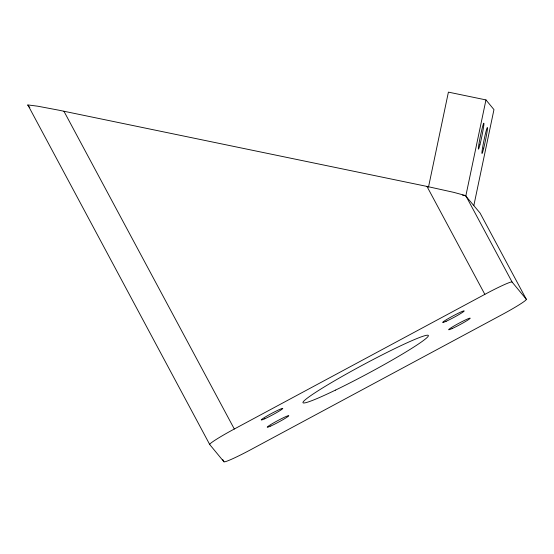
<?xml version="1.0" encoding="UTF-8"?>
<svg xmlns="http://www.w3.org/2000/svg" width="554" height="554" viewBox="0 0 554 554"><rect width="100%" height="100%" fill="white"/><g stroke="black" fill="none" stroke-linecap="round" stroke-linejoin="round"><path stroke-width="0.83" d="M428.477 187.197L448.408 92.13L485.962 99.914L493.96 109.602L473.85 205.499M526.3 299.271L480.062 213.041L465.36 195.534L453.913 192.397L426.968 186.421L59.036 110.232L37.755 106.202L27.845 104.921L209.731 444.55L223.934 461.773A29.424 2.05 -28.2 0 0 251.184 449.46L501.716 314.81A29.424 2.05 -28.2 0 0 526.3 299.271L512.09 282.048L465.852 195.811L485.962 99.914M209.731 444.55A29.424 2.05 -28.2 0 1 234.314 429.011L484.847 294.361A29.424 2.05 -28.2 0 1 512.09 282.048M462.514 195.126L465.852 195.811M27.7 105.066L29.888 107.718M426.968 186.421L484.847 294.361M63.925 111.229L234.314 429.011M222.715 459.495L223.934 461.773M335.412 390.141A71.113 4.958 -28.2 0 0 428.387 335.565A71.113 4.958 -28.2 0 0 333.252 381.554A71.113 4.958 -28.2 0 0 335.412 390.141M446.15 321.278A12.257 0.859 -28.2 0 0 463.968 311.272A12.257 0.859 -28.2 0 0 450.063 317.553A12.257 0.859 -28.2 0 0 446.15 321.278M264.736 418.782A12.257 0.859 -28.2 0 0 282.554 408.769A12.257 0.859 -28.2 0 0 268.648 415.057A12.257 0.859 -28.2 0 0 264.736 418.782M270.726 426.047A12.257 0.859 -28.2 0 0 288.544 416.04A12.257 0.859 -28.2 0 0 274.639 422.321A12.257 0.859 -28.2 0 0 270.726 426.047M452.147 328.543A12.257 0.859 -28.2 0 0 469.965 318.536A12.257 0.859 -28.2 0 0 456.06 324.817A12.257 0.859 -28.2 0 0 452.147 328.543M483.739 148.077A13.241 0.734 -78.3 0 0 487.437 127.579A13.241 0.734 -78.3 0 0 482.922 145.771A13.241 0.734 -78.3 0 0 483.739 148.077M479.916 144.823A13.241 0.734 -78.3 0 0 483.919 123.48A13.241 0.734 -78.3 0 0 479.598 140.21A13.241 0.734 -78.3 0 0 479.916 144.823"/></g></svg>
